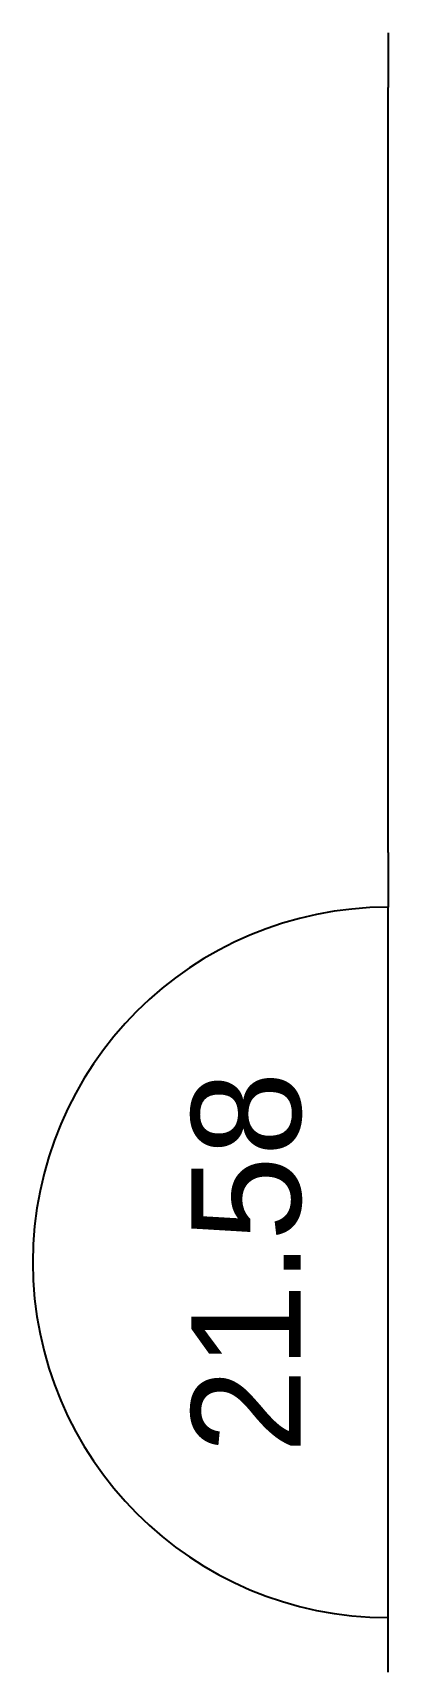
# Model space of a CAD drawing. Header units: millimetres. Extents: x -105495 to 3444, y -108190 to 2013.
# Drawn here: x -105495.39 to -105488.89, y -108190.04 to -108160.04 of the extents above.
import ezdxf
from ezdxf.enums import TextEntityAlignment as Align

# ---------------------------------------------------------------- set-up
doc = ezdxf.new("R2010")
doc.units = ezdxf.units.MM
doc.layers.add('KZ_종단_테이블문자', color=7, linetype='Continuous')
doc.styles.get("Standard").update_dxf_attribs({"font": 'arial.ttf'})

msp = doc.modelspace()

# ---------------------------------------------------------------- linework, layer by layer
at = {"layer": 'KZ_종단_테이블문자'}
for p, q in [((-105488.893, -108160.039), (-105488.893, -108161.039)), ((-105488.893, -108174.039), (-105488.893, -108161.039)), ((-105488.893, -108175.039), (-105488.893, -108174.039)), ((-105488.893, -108175.039), (-105488.893, -108176.039)), ((-105488.893, -108189.039), (-105488.893, -108176.039)), ((-105488.893, -108190.039), (-105488.893, -108189.039))]:
    msp.add_line(p, q, dxfattribs=at)
msp.add_arc((-105488.893, -108182.539), 6.5, 90, 270, dxfattribs=at)

# ---------------------------------------------------------------- texts
msp.add_text('21.58', height=2, rotation=90, dxfattribs=at).set_placement((-105489.893, -108182.539), align=Align.BOTTOM_CENTER)

doc.saveas('drawing.dxf')
